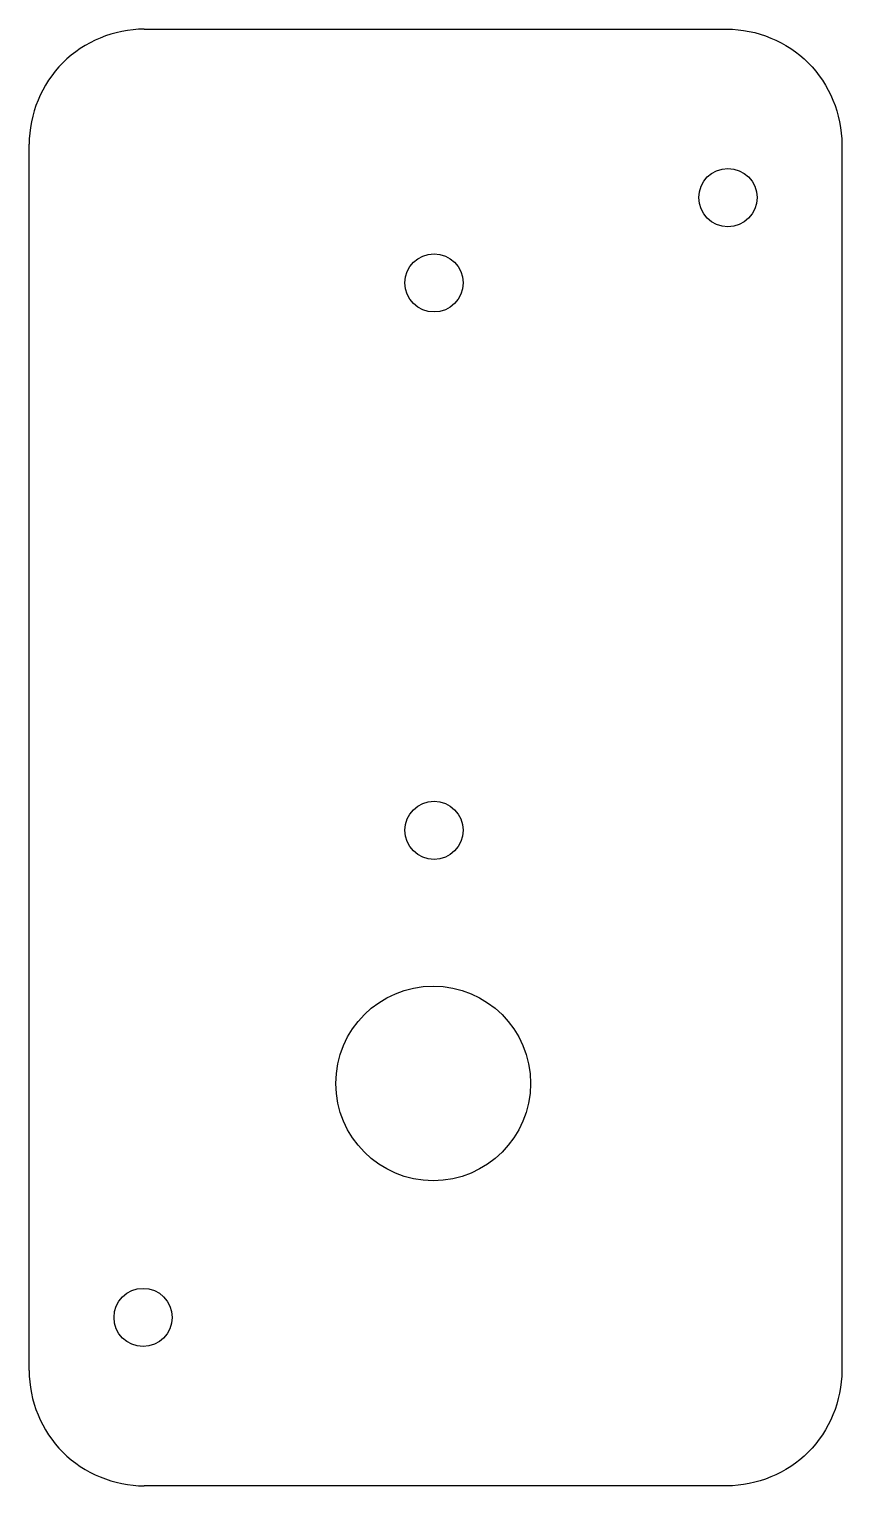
# Model space of a CAD drawing. Header units: inches. Extents: x -7.04 to -4.95, y -1.87 to 1.87.
import ezdxf

# ---------------------------------------------------------------- set-up
doc = ezdxf.new("R2010")
doc.units = ezdxf.units.IN
doc.layers.get('0').update_dxf_attribs({"linetype": 'CONTINUOUS'})

msp = doc.modelspace()

# ---------------------------------------------------------------- linework, layer by layer
for p, q in [((-6.7436, 1.8707), (-5.2475, 1.8707)), ((-7.0395, -1.5748), (-7.0395, 1.5748)), ((-4.9517, 1.5748), (-4.9517, -1.5748)), ((-5.2475, -1.8707), (-6.7436, -1.8707))]:
    msp.add_line(p, q)
for centre, radius in [((-5.2444, 1.4381), 0.0748), ((-5.9993, 1.219), 0.0748), ((-5.9993, -0.187), 0.0747), ((-6.0014, -0.837), 0.25), ((-6.7467, -1.4381), 0.0747)]:
    msp.add_circle(centre, radius)
for points, knots in [([(-6.7436, 1.8707), (-6.8212, 1.8706), (-6.8982, 1.8386), (-6.9528, 1.784), (-7.0074, 1.7295), (-7.0394, 1.6524), (-7.0395, 1.5748)], [0, 0, 0, 0, 0.5, 0.5, 0.5, 1, 1, 1, 1]), ([(-5.2475, 1.8707), (-5.1699, 1.8707), (-5.0929, 1.8386), (-5.0383, 1.784), (-4.9838, 1.7294), (-4.9517, 1.6524), (-4.9517, 1.5748)], [0, 0, 0, 0, 16.872668, 16.872668, 16.872668, 33.745335, 33.745335, 33.745335, 33.745335]), ([(-7.0395, -1.5748), (-7.0395, -1.6524), (-7.0074, -1.7294), (-6.9528, -1.784), (-6.8983, -1.8386), (-6.8212, -1.8706), (-6.7436, -1.8707)], [0, 0, 0, 0, 0.5, 0.5, 0.5, 1, 1, 1, 1]), ([(-4.9517, -1.5748), (-4.9517, -1.6524), (-4.9838, -1.7294), (-5.0383, -1.784), (-5.0929, -1.8386), (-5.1699, -1.8707), (-5.2475, -1.8707)], [0, 0, 0, 0, 16.872739, 16.872739, 16.872739, 33.745477, 33.745477, 33.745477, 33.745477])]:
    msp.add_open_spline(points, degree=3, knots=knots)

doc.saveas('drawing.dxf')
